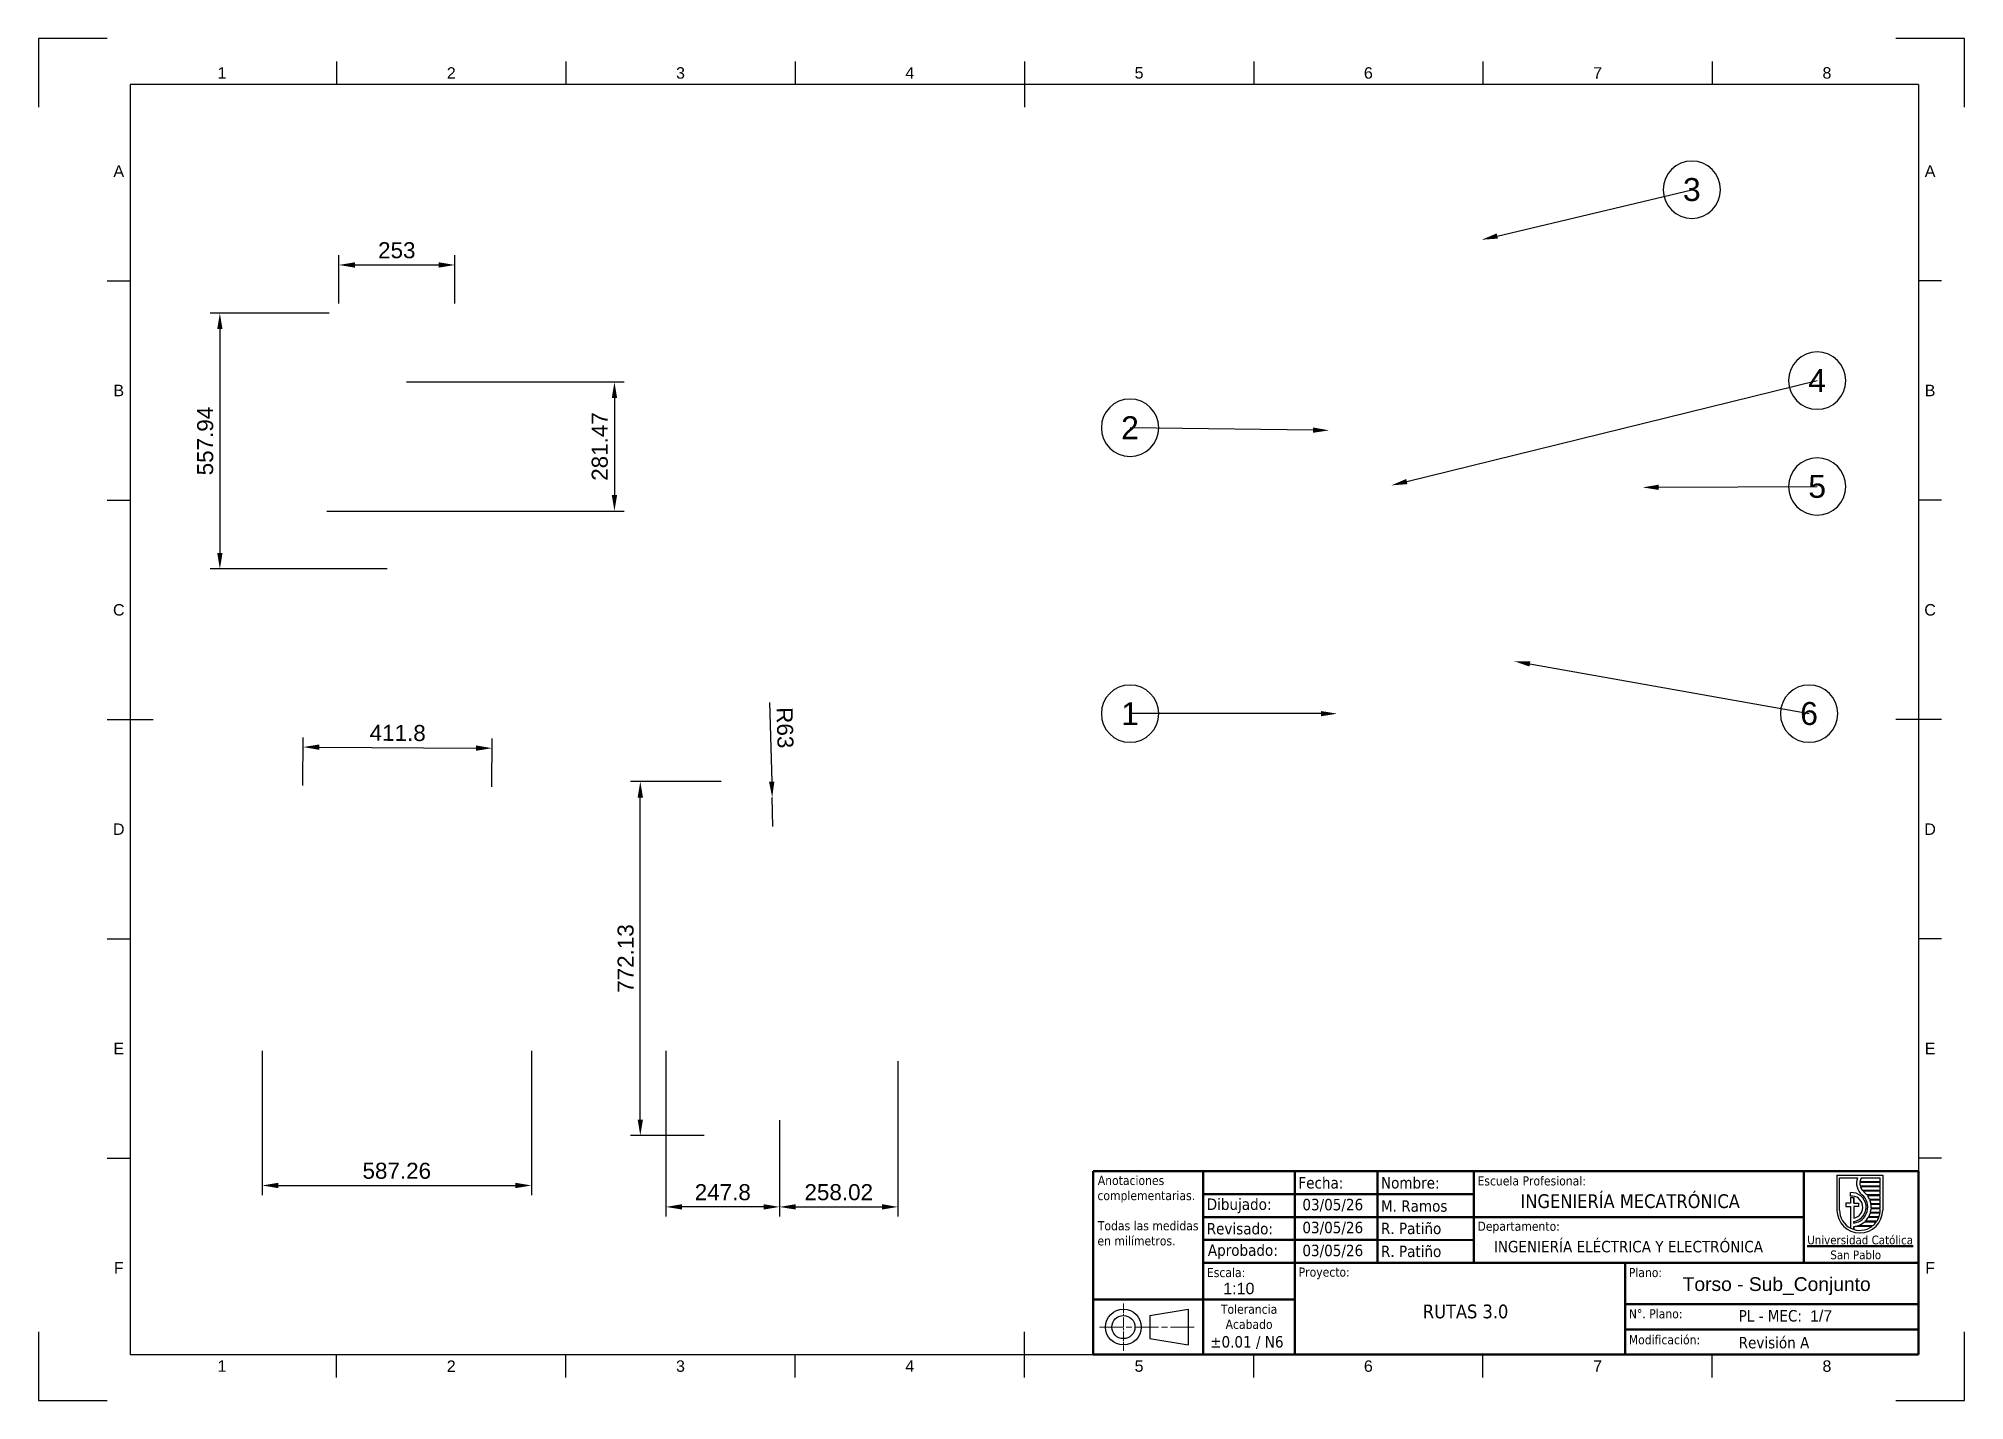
# Paper-space layout 'Torso' of a CAD drawing. Header units: millimetres. Extents: x 0 to 420, y 0 to 297.
import ezdxf
from ezdxf import colors
from ezdxf.entities.mleader import LeaderData, LeaderLine
from ezdxf.enums import TextEntityAlignment as Align
from ezdxf.math import Vec2, Vec3

# ---------------------------------------------------------------- set-up
doc = ezdxf.new("R2010")
doc.units = ezdxf.units.MM
doc.header["$LTSCALE"] = 0.75
doc.linetypes.add('CHAIN', pattern=[0.3543, 0.2362, -0.0295, 0.0591, -0.0295])
for name, color, linetype, lineweight in [('Balloons', 7, 'Continuous', 25), ('BORDER', 7, 'Continuous', 25), ('FD_Dimensions', 7, 'Continuous', 25), ('Notes', 7, 'Continuous', 25), ('Title (ISO)', 7, 'Continuous', 50), ('TITLEBLOCK', 7, 'Continuous', 35)]:
    doc.layers.add(name, color=color, linetype=linetype, lineweight=lineweight)
doc.styles.add('FusionTitle', font='arial.ttf')
doc.styles.add('MtXpl_Tahoma', font='tahoma.ttf')
doc.styles.add('MtXpl_Tahoma_1', font='tahomabd.ttf')
doc.styles.get("Standard").update_dxf_attribs({"font": 'arial.ttf'})
doc.dimstyles.new('Dim-ISO-25', dxfattribs={"dimtxt": 3.5, "dimasz": 3.5, "dimexe": 2.1, "dimexo": 2.1, "dimgap": 1.4, "dimtad": 1, "dimzin": 12, "dimdsep": 46, "dimtxsty": 'Standard', "dimcen": 0, "dimazin": 3, "dimtp": 0.1, "dimtm": 0.1, "dimtfac": 0.714286, "dimtmove": 0, "dimatfit": 3, "dimfxl": 1, "dimtzin": 12, "dimarcsym": 0})

# ---------------------------------------------------------------- blocks, each defined once
blk = doc.blocks.new('ISO_A3_SHEET')
at = {"layer": 'BORDER'}
for p, q in [((65, 292), (65, 287)), ((115, 292), (115, 287)), ((165, 292), (165, 287)), ((215, 292), (215, 282)), ((265, 292), (265, 287)), ((315, 292), (315, 287)), ((365, 292), (365, 287)), ((410, 287), (20, 287)), ((20, 287), (20, 10)), ((410, 287), (410, 10)), ((15, 244.16666), (20, 244.16666)), ((415, 244.16666), (410, 244.16666)), ((15, 196.33333), (20, 196.33333)), ((415, 196.33333), (410, 196.33333)), ((15, 148.5), (25, 148.5)), ((415, 148.5), (405, 148.5)), ((15, 100.66667), (20, 100.66667)), ((415, 100.66667), (410, 100.66667)), ((15, 52.83334), (20, 52.83334)), ((415, 52.83334), (410, 52.83334)), ((215, 5), (215, 15)), ((20, 10), (410, 10)), ((65, 5), (65, 10)), ((115, 5), (115, 10)), ((165, 5), (165, 10)), ((265, 5), (265, 10)), ((315, 5), (315, 10)), ((365, 5), (365, 10))]:
    blk.add_line(p, q, dxfattribs=at)
at = {"layer": 'Defpoints'}
for p, q in [((15, 297), (0, 297)), ((0, 297), (0, 282)), ((420, 297), (405, 297)), ((420, 282), (420, 297)), ((0, 15), (0, 0)), ((420, 0), (420, 15)), ((0, 0), (15, 0)), ((405, 0), (420, 0))]:
    blk.add_line(p, q, dxfattribs=at)
at = {"layer": 'BORDER', "style": 'FusionTitle'}
for s, p in [('1', (40, 289.5)), ('2', (90, 289.5)), ('3', (140, 289.5)), ('4', (190, 289.5)), ('5', (240, 289.5)), ('6', (290, 289.5)), ('7', (340, 289.5)), ('8', (390, 289.5)), ('A', (17.5, 268.08333)), ('A', (412.5, 268.08333)), ('B', (17.5, 220.25)), ('B', (412.5, 220.25)), ('C', (17.5, 172.41667)), ('C', (412.5, 172.41667)), ('D', (17.5, 124.58334)), ('D', (412.5, 124.58334)), ('E', (17.5, 76.75001)), ('E', (412.5, 76.75001)), ('F', (17.5, 28.91668)), ('F', (412.5, 28.91668)), ('1', (40, 7.5)), ('2', (90, 7.5)), ('3', (140, 7.5)), ('4', (190, 7.5)), ('5', (240, 7.5)), ('6', (290, 7.5)), ('7', (340, 7.5)), ('8', (390, 7.5))]:
    blk.add_text(s, height=2.5, dxfattribs=at).set_placement(p, align=Align.MIDDLE)
blk = doc.blocks.new('MEC_UCSP_2026_ROTULO')
at = {"color": 7, "lineweight": 25}
blk.add_line((-17.82, 39.13), (-7.82, 39.13), dxfattribs=at)
at = {"lineweight": 25}
for p, q in [((-17.82, 39.13), (-17.82, 31.53)), ((-17.26, 31.53), (-17.26, 38.57)), ((-17.26, 38.57), (-13.32, 38.57)), ((-12.52, 38.57), (-8.38, 38.57)), ((-8.38, 37.69), (-8.38, 38.57)), ((-7.82, 39.13), (-7.82, 31.53)), ((-14.86, 34.59), (-14.86, 35.33)), ((-14.86, 34.23), (-14.86, 33.01)), ((-14.86, 34.23), (-14.12, 34.23)), ((-14.12, 34.23), (-14.12, 33.01)), ((-8.38, 37.53), (-12.79, 37.53)), ((-8.38, 37.69), (-12.78, 37.69)), ((-8.38, 36.73), (-12.71, 36.73)), ((-8.38, 36.58), (-12.66, 36.58)), ((-8.38, 35.77), (-12.21, 35.77)), ((-8.38, 35.62), (-12.08, 35.62)), ((-8.38, 34.82), (-11.28, 34.82)), ((-8.38, 34.66), (-11.16, 34.66)), ((-8.38, 33.86), (-10.71, 33.86)), ((-8.38, 33.71), (-10.64, 33.71)), ((-8.38, 36.73), (-8.38, 37.53)), ((-8.38, 35.77), (-8.38, 36.58)), ((-8.38, 34.82), (-8.38, 35.62)), ((-8.38, 33.86), (-8.38, 34.66)), ((-8.38, 32.9), (-8.38, 33.71)), ((-14.86, 33.01), (-15.86, 33.01)), ((-15.86, 33.01), (-15.86, 32.27)), ((-15.86, 32.27), (-14.86, 32.27)), ((-14.86, 32.27), (-14.86, 27.58)), ((-14.12, 33.01), (-13.13, 33.01)), ((-14.12, 32.27), (-14.12, 29.78)), ((-13.13, 32.27), (-14.12, 32.27)), ((-13.13, 33.01), (-13.13, 32.27)), ((-8.7, 29.88), (-11.02, 29.88)), ((-8.64, 30.03), (-10.92, 30.03)), ((-8.44, 30.84), (-10.57, 30.84)), ((-8.41, 30.99), (-10.52, 30.99)), ((-8.38, 32.9), (-10.42, 32.9)), ((-8.38, 32.75), (-10.39, 32.75)), ((-8.38, 31.79), (-10.37, 31.79)), ((-8.38, 31.95), (-10.36, 31.95)), ((-8.38, 31.95), (-8.38, 32.75)), ((-8.38, 31.53), (-8.38, 31.79)), ((-14.12, 29.03), (-14.12, 28.67)), ((-14.12, 27.93), (-14.12, 27.28)), ((-10.17, 27.97), (-13.85, 27.97)), ((-9.97, 28.12), (-13.26, 28.12)), ((-9.22, 28.92), (-11.84, 28.92)), ((-9.12, 29.08), (-11.67, 29.08))]:
    blk.add_line(p, q, dxfattribs=at)
for p, q in [((-14.12, 34.23), (-14.12, 33.01)), ((-14.12, 29.03), (-14.12, 28.67)), ((-14.12, 27.93), (-14.12, 27.28))]:
    blk.add_line(p, q)
for centre, radius, start, end in [((-10.22, 37.4), 3.32, 159.4919, 229.9701), ((-10.22, 37.4), 2.58, 153.2124, 173.7257), ((-14.62, 32.16), 3.17, 279.0593, 94.3439), ((-14.62, 32.16), 2.44, 281.8358, 95.6623), ((-14.62, 32.16), 3.53, 278.1382, 49.9701), ((-10.22, 37.4), 2.58, 177.1373, 195.1765), ((-10.22, 37.4), 2.58, 198.7319, 219.2627), ((-14.62, 32.16), 4.27, 38.4452, 49.9701), ((-14.62, 32.16), 4.27, 23.4265, 35.8674), ((-14.62, 32.16), 4.27, 9.9842, 21.2057), ((-12.82, 31.53), 5, 180, 0), ((-12.82, 31.53), 4.44, 180, 306.7065), ((-14.62, 32.16), 4.27, 313.664, 327.6519), ((-14.62, 32.16), 4.27, 330.0525, 341.8885), ((-14.62, 32.16), 4.27, 344.0373, 355.0278), ((-14.62, 32.16), 4.27, 357.0871, 7.9045), ((-12.82, 31.53), 4.44, 326.5146, 338.2428), ((-12.82, 31.53), 4.44, 340.3541, 351.0741), ((-12.82, 31.53), 4.44, 353.0681, 0), ((-14.62, 32.16), 4.27, 276.7227, 280.4384), ((-14.62, 32.16), 4.27, 288.631, 310.6014), ((-12.82, 31.53), 4.44, 309.8932, 324.1128)]:
    blk.add_arc(centre, radius, start, end, dxfattribs=at)
at = {"lineweight": 35}
blk.add_arc((-10.22, 37.4), 2.58, 223.8063, 229.9701, dxfattribs=at)
at = {"layer": 'Title (ISO)'}
for p, q in [((0, 40), (-180, 40)), ((-180, 40), (-180, 12)), ((-156, 35), (-156, 40)), ((-136, 35), (-136, 40)), ((-118, 35), (-118, 40)), ((-97, 35), (-97, 40)), ((-25, 20), (-25, 40)), ((0, 11), (0, 40)), ((-156, 29.95), (-156, 35)), ((-156, 35), (-136, 35)), ((-136, 35), (-118, 35)), ((-136, 30), (-136, 35)), ((-118, 30), (-118, 35.01)), ((-118, 35), (-97, 35)), ((-97, 30), (-97, 35)), ((-156, 30), (-136, 30)), ((-156, 24.96), (-156, 29.95)), ((-136, 20), (-136, 30)), ((-136, 30), (-136, 30)), ((-118, 30), (-136, 30)), ((-118, 25.06), (-118, 30)), ((-97, 30), (-118, 30)), ((-97, 30), (-25, 30)), ((-97, 25), (-97, 30)), ((-156, 25), (-136, 25)), ((-156, 20), (-156, 24.96)), ((-136, 25), (-118, 25)), ((-118, 20), (-118, 25.06)), ((-97, 24.94), (-118, 25)), ((-97, 20), (-97, 25)), ((-136, 20), (-156, 20)), ((-156, 12), (-156, 20)), ((-136, 12), (-136, 20)), ((-136, 20), (-118, 20)), ((-97, 20), (-118, 20)), ((-97, 20), (-64, 20)), ((-64, 11), (-64, 20)), ((-64, 20), (0, 20)), ((-180, 12), (-156, 12)), ((-180, 0), (-180, 12)), ((-136, 12), (-156, 12)), ((-156, 12), (-156, 0)), ((-136, 12), (-136, 0)), ((-64, 11), (0, 11)), ((-64, 5.5), (-64, 11)), ((0, 0), (0, 11)), ((-64, 0), (-64, 5.5)), ((-64, 5.5), (-0.09, 5.5)), ((-180, 0), (0, 0))]:
    blk.add_line(p, q, dxfattribs=at)
at = {"layer": 'Title (ISO)', "linetype": 'CHAIN', "lineweight": 18, "ltscale": 11.506328}
blk.add_line((-173.41, 11.18), (-173.41, 0.82), dxfattribs=at)
at = {"layer": 'Title (ISO)', "lineweight": 25}
for p, q in [((-167.64, 8.52), (-159.31, 9.9)), ((-167.64, 8.52), (-167.64, 3.48)), ((-159.31, 9.9), (-159.31, 2.1)), ((-167.64, 3.48), (-159.31, 2.1))]:
    blk.add_line(p, q, dxfattribs=at)
at = {"layer": 'Title (ISO)', "linetype": 'CHAIN', "lineweight": 18, "ltscale": 29.126099}
blk.add_line((-178.64, 6), (-158, 6), dxfattribs=at)
at = {"layer": 'Title (ISO)', "lineweight": 25}
for radius in [3.9, 2.52]:
    blk.add_circle((-173.41, 6), radius, dxfattribs=at)
at = {"layer": 'Title (ISO)'}
for s, height, style, p in [('Anotaciones', 2, 'MtXpl_Tahoma', (-179, 36.99)), ('Fecha:', 2.5, 'MtXpl_Tahoma', (-135.25, 36.22)), ('Nombre:', 2.5, 'MtXpl_Tahoma', (-117.25, 36.22)), ('Escuela Profesional:', 2, 'MtXpl_Tahoma', (-96.2, 36.9)), ('complementarias.', 2, 'MtXpl_Tahoma', (-179.08, 33.69)), ('Dibujado:', 2.5, 'MtXpl_Tahoma', (-155.25, 31.55)), ('03/05/26', 2.5, 'MtXpl_Tahoma', (-134.38, 31.47)), ('M. Ramos', 2.5, 'MtXpl_Tahoma', (-117.25, 31.16)), ('INGENIERÍA MECATRÓNICA', 3, 'MtXpl_Tahoma', (-86.81, 31.97)), ('Todas las medidas', 2, 'MtXpl_Tahoma', (-179, 27.11)), ('en milímetros.', 2, 'MtXpl_Tahoma', (-179.08, 23.82)), ('Revisado:', 2.5, 'MtXpl_Tahoma', (-155.25, 26.22)), ('03/05/26', 2.5, 'MtXpl_Tahoma', (-134.38, 26.47)), ('R. Patiño', 2.5, 'MtXpl_Tahoma', (-117.25, 26.27)), ('Departamento:', 2, 'MtXpl_Tahoma', (-96.2, 27)), ('INGENIERÍA ELÉCTRICA Y ELECTRÓNICA', 2.5, 'MtXpl_Tahoma', (-92.63, 22.31)), ('%%UUniversidad Católica', 1.9, 'MtXpl_Tahoma', (-24.29, 24.05)), ('Aprobado:', 2.5, 'MtXpl_Tahoma', (-155, 21.54)), ('03/05/26', 2.5, 'MtXpl_Tahoma', (-134.38, 21.47)), ('R. Patiño', 2.5, 'MtXpl_Tahoma', (-117.25, 21.27)), ('San Pablo', 1.9, 'MtXpl_Tahoma_1', (-19.25, 20.8)), ('Escala:', 2, 'MtXpl_Tahoma', (-155.2, 16.91)), ('Proyecto:', 2, 'MtXpl_Tahoma', (-135.2, 17)), ('Plano:', 2, 'MtXpl_Tahoma', (-63.2, 16.91)), ('Tolerancia', 2, 'MtXpl_Tahoma', (-152.16, 8.91)), ('RUTAS 3.0', 3, 'MtXpl_Tahoma', (-108.11, 7.92)), ('N°. Plano:', 2, 'MtXpl_Tahoma', (-63.2, 7.91)), ('PL - MEC:', 2.5, 'MtXpl_Tahoma', (-39.25, 7.22)), ('Acabado', 2, 'MtXpl_Tahoma', (-151.13, 5.62)), ('Modificación:', 2, 'MtXpl_Tahoma', (-63.2, 2.25)), ('±0.01 / N6', 2.5, 'MtXpl_Tahoma', (-154.49, 1.54)), ('Revisión A', 2.5, 'MtXpl_Tahoma', (-39.25, 1.37))]:
    blk.add_text(s, height=height, dxfattribs=dict(at, style=style)).set_placement(p)
at = {"layer": 'TITLEBLOCK', "lineweight": 13}
for tag, p in [('SCALE', (-151.64, 13.18)), ('SHEET', (-23.69, 7.19))]:
    blk.add_attdef(tag, p, '', height=2.5, dxfattribs=at)
blk = doc.blocks.new('*B573')
at = {"transparency": 16777216}
for start, end in [(90, 270), (270, 90)]:
    blk.add_arc((0, 0), 6.25, start, end, dxfattribs=at)
at = {"transparency": 16777216, "insert": (0, 0), "char_height": 5, "attachment_point": 5}
blk.add_mtext('3', dxfattribs=at)
blk = doc.blocks.new('*B574')
at = {"transparency": 16777216}
for start, end in [(90, 270), (270, 90)]:
    blk.add_arc((0, 0), 6.25, start, end, dxfattribs=at)
at = {"transparency": 16777216, "insert": (0, 0), "char_height": 5, "attachment_point": 5}
blk.add_mtext('5', dxfattribs=at)
blk = doc.blocks.new('*B575')
at = {"transparency": 16777216}
for start, end in [(90, 270), (270, 90)]:
    blk.add_arc((0, 0), 6.25, start, end, dxfattribs=at)
at = {"transparency": 16777216, "insert": (0, 0), "char_height": 5, "attachment_point": 5}
blk.add_mtext('4', dxfattribs=at)
blk = doc.blocks.new('*B576')
at = {"transparency": 16777216}
for start, end in [(90, 270), (270, 90)]:
    blk.add_arc((0, 0), 6.25, start, end, dxfattribs=at)
at = {"transparency": 16777216, "insert": (0, 0), "char_height": 5, "attachment_point": 5}
blk.add_mtext('2', dxfattribs=at)
blk = doc.blocks.new('*B577')
at = {"transparency": 16777216}
for start, end in [(90, 270), (270, 90)]:
    blk.add_arc((0, 0), 6.25, start, end, dxfattribs=at)
at = {"transparency": 16777216, "insert": (0, 0), "char_height": 5, "attachment_point": 5}
blk.add_mtext('1', dxfattribs=at)
blk = doc.blocks.new('*B578')
at = {"transparency": 16777216}
for start, end in [(90, 270), (270, 90)]:
    blk.add_arc((0, 0), 6.25, start, end, dxfattribs=at)
at = {"transparency": 16777216, "insert": (0, 0), "char_height": 5, "attachment_point": 5}
blk.add_mtext('6', dxfattribs=at)
blk = doc.blocks.new('*D180')
at = {"layer": 'Defpoints', "color": 0, "transparency": 16777216}
for p in [(131.23, 134.98), (151, 134.98), (147.27, 57.77)]:
    blk.add_point(p, dxfattribs=at)
at = {"layer": 'FD_Dimensions', "color": 0, "lineweight": -2, "transparency": 16777216}
for p, q in [((148.9, 134.98), (129.13, 134.98)), ((131.23, 61.27), (131.23, 131.48)), ((145.17, 57.77), (129.13, 57.77))]:
    blk.add_line(p, q, dxfattribs=at)
at = {"layer": 'FD_Dimensions', "color": 0, "transparency": 16777216}
for points in [[(130.65, 131.48), (131.82, 131.48), (131.23, 134.98)], [(130.65, 61.27), (131.82, 61.27), (131.23, 57.77)]]:
    blk.add_solid(points, dxfattribs=at)
at = {"layer": 'FD_Dimensions', "color": 0, "transparency": 16777216, "insert": (128.05, 96.38), "char_height": 3.5, "attachment_point": 5, "rotation": 90}
blk.add_mtext('772.13', dxfattribs=at)
blk = doc.blocks.new('*D181')
at = {"layer": 'Defpoints', "color": 0, "transparency": 16777216}
for p in [(159.99, 131.47), (160.15, 125.17)]:
    blk.add_point(p, dxfattribs=at)
at = {"layer": 'FD_Dimensions', "color": 0, "lineweight": -2, "transparency": 16777216}
for p, q in [((159.43, 152.19), (159.89, 134.96)), ((160.15, 125.17), (159.99, 131.47))]:
    blk.add_line(p, q, dxfattribs=at)
at = {"layer": 'FD_Dimensions', "color": 0, "transparency": 16777216}
blk.add_solid([(160.48, 134.98), (159.31, 134.95), (159.99, 131.47)], dxfattribs=at)
at = {"layer": 'FD_Dimensions', "color": 0, "transparency": 16777216, "insert": (162.77, 146.7), "char_height": 3.5, "attachment_point": 5, "rotation": 271.5262}
blk.add_mtext('R63', dxfattribs=at)
blk = doc.blocks.new('*D182')
at = {"layer": 'Defpoints', "color": 0, "transparency": 16777216}
for p in [(136.83, 78.38), (161.61, 63.21), (136.83, 42.21)]:
    blk.add_point(p, dxfattribs=at)
at = {"layer": 'FD_Dimensions', "color": 0, "lineweight": -2, "transparency": 16777216}
for p, q in [((136.83, 76.28), (136.83, 40.11)), ((161.61, 61.11), (161.61, 40.11)), ((158.11, 42.21), (140.33, 42.21))]:
    blk.add_line(p, q, dxfattribs=at)
at = {"layer": 'FD_Dimensions', "color": 0, "transparency": 16777216}
for points in [[(140.33, 42.8), (140.33, 41.63), (136.83, 42.21)], [(158.11, 42.8), (158.11, 41.63), (161.61, 42.21)]]:
    blk.add_solid(points, dxfattribs=at)
at = {"layer": 'FD_Dimensions', "color": 0, "transparency": 16777216, "insert": (149.22, 45.4), "char_height": 3.5, "attachment_point": 5}
blk.add_mtext('247.8', dxfattribs=at)
blk = doc.blocks.new('*D183')
at = {"layer": 'Defpoints', "color": 0, "transparency": 16777216}
for p in [(187.41, 76.12), (161.61, 63.21), (187.41, 42.21)]:
    blk.add_point(p, dxfattribs=at)
at = {"layer": 'FD_Dimensions', "color": 0, "lineweight": -2, "transparency": 16777216}
for p, q in [((187.41, 74.02), (187.41, 40.11)), ((161.61, 61.11), (161.61, 40.11)), ((165.11, 42.21), (183.91, 42.21))]:
    blk.add_line(p, q, dxfattribs=at)
at = {"layer": 'FD_Dimensions', "color": 0, "transparency": 16777216}
for points in [[(165.11, 42.8), (165.11, 41.63), (161.61, 42.21)], [(183.91, 42.8), (183.91, 41.63), (187.41, 42.21)]]:
    blk.add_solid(points, dxfattribs=at)
at = {"layer": 'FD_Dimensions', "color": 0, "transparency": 16777216, "insert": (174.51, 45.4), "char_height": 3.5, "attachment_point": 5}
blk.add_mtext('258.02', dxfattribs=at)
blk = doc.blocks.new('*D184')
at = {"layer": 'Defpoints', "color": 0, "transparency": 16777216}
for p in [(98.9, 142.24), (57.65, 131.99), (98.83, 131.74)]:
    blk.add_point(p, dxfattribs=at)
at = {"layer": 'FD_Dimensions', "color": 0, "lineweight": -2, "transparency": 16777216}
for p, q in [((57.67, 134.09), (57.73, 144.59)), ((98.84, 133.84), (98.91, 144.34)), ((61.22, 142.47), (95.4, 142.27))]:
    blk.add_line(p, q, dxfattribs=at)
at = {"layer": 'FD_Dimensions', "color": 0, "transparency": 16777216}
for points in [[(61.22, 143.05), (61.21, 141.89), (57.72, 142.49)], [(95.4, 142.85), (95.39, 141.68), (98.9, 142.24)]]:
    blk.add_solid(points, dxfattribs=at)
at = {"layer": 'FD_Dimensions', "color": 0, "transparency": 16777216, "insert": (78.33, 145.56), "char_height": 3.5, "attachment_point": 5, "rotation": 359.6542}
blk.add_mtext('411.8', dxfattribs=at)
blk = doc.blocks.new('*D185')
at = {"layer": 'Defpoints', "color": 0, "transparency": 16777216}
for p in [(48.77, 78.38), (107.5, 78.38), (107.5, 46.88)]:
    blk.add_point(p, dxfattribs=at)
at = {"layer": 'FD_Dimensions', "color": 0, "lineweight": -2, "transparency": 16777216}
for p, q in [((48.77, 76.28), (48.77, 44.78)), ((107.5, 76.28), (107.5, 44.78)), ((52.27, 46.88), (104, 46.88))]:
    blk.add_line(p, q, dxfattribs=at)
at = {"layer": 'FD_Dimensions', "color": 0, "transparency": 16777216}
for points in [[(52.27, 47.47), (52.27, 46.3), (48.77, 46.88)], [(104, 47.47), (104, 46.3), (107.5, 46.88)]]:
    blk.add_solid(points, dxfattribs=at)
at = {"layer": 'FD_Dimensions', "color": 0, "transparency": 16777216, "insert": (78.13, 50.07), "char_height": 3.5, "attachment_point": 5}
blk.add_mtext('587.26', dxfattribs=at)
blk = doc.blocks.new('*D198')
at = {"layer": 'Defpoints', "color": 0, "transparency": 16777216}
for p in [(90.78, 247.62), (65.48, 237.12), (90.78, 237.12)]:
    blk.add_point(p, dxfattribs=at)
at = {"layer": 'FD_Dimensions', "color": 0, "lineweight": -2, "transparency": 16777216}
for p, q in [((65.48, 239.22), (65.48, 249.72)), ((90.78, 239.22), (90.78, 249.72)), ((68.98, 247.62), (87.28, 247.62))]:
    blk.add_line(p, q, dxfattribs=at)
at = {"layer": 'FD_Dimensions', "color": 0, "transparency": 16777216}
for points in [[(68.98, 248.2), (68.98, 247.04), (65.48, 247.62)], [(87.28, 248.2), (87.28, 247.04), (90.78, 247.62)]]:
    blk.add_solid(points, dxfattribs=at)
at = {"layer": 'FD_Dimensions', "color": 0, "transparency": 16777216, "insert": (78.13, 250.81), "char_height": 3.5, "attachment_point": 5}
blk.add_mtext('253', dxfattribs=at)
blk = doc.blocks.new('*D199')
at = {"layer": 'Defpoints', "color": 0, "transparency": 16777216}
for p in [(65.48, 237.12), (39.55, 181.33), (78.13, 181.33)]:
    blk.add_point(p, dxfattribs=at)
at = {"layer": 'FD_Dimensions', "color": 0, "lineweight": -2, "transparency": 16777216}
for p, q in [((63.38, 237.12), (37.45, 237.12)), ((39.55, 233.62), (39.55, 184.83)), ((76.03, 181.33), (37.45, 181.33))]:
    blk.add_line(p, q, dxfattribs=at)
at = {"layer": 'FD_Dimensions', "color": 0, "transparency": 16777216}
for points in [[(38.96, 233.62), (40.13, 233.62), (39.55, 237.12)], [(38.96, 184.83), (40.13, 184.83), (39.55, 181.33)]]:
    blk.add_solid(points, dxfattribs=at)
at = {"layer": 'FD_Dimensions', "color": 0, "transparency": 16777216, "insert": (36.36, 209.22), "char_height": 3.5, "attachment_point": 5, "rotation": 90}
blk.add_mtext('557.94', dxfattribs=at)
blk = doc.blocks.new('*D200')
at = {"layer": 'Defpoints', "color": 0, "transparency": 16777216}
for p in [(78.14, 222.11), (60.76, 193.96), (125.59, 193.96)]:
    blk.add_point(p, dxfattribs=at)
at = {"layer": 'FD_Dimensions', "color": 0, "lineweight": -2, "transparency": 16777216}
for p, q in [((80.24, 222.11), (127.69, 222.11)), ((125.59, 218.61), (125.59, 197.46)), ((62.86, 193.96), (127.69, 193.96))]:
    blk.add_line(p, q, dxfattribs=at)
at = {"layer": 'FD_Dimensions', "color": 0, "transparency": 16777216}
for points in [[(125.01, 218.61), (126.17, 218.61), (125.59, 222.11)], [(125.01, 197.46), (126.17, 197.46), (125.59, 193.96)]]:
    blk.add_solid(points, dxfattribs=at)
at = {"layer": 'FD_Dimensions', "color": 0, "transparency": 16777216, "insert": (122.4, 208.03), "char_height": 3.5, "attachment_point": 5, "rotation": 90}
blk.add_mtext('281.47', dxfattribs=at)

psp = doc.layouts.new('Torso')

# ---------------------------------------------------------------- block references
at = {"layer": 'BORDER'}
psp.add_blockref('ISO_A3_SHEET', (0, 0), dxfattribs=at)
at = {"layer": 'TITLEBLOCK'}
psp.add_blockref('MEC_UCSP_2026_ROTULO', (410, 10), dxfattribs=at).add_auto_attribs({'SCALE': '1:10', 'SHEET': '1/7'})

# ---------------------------------------------------------------- texts
at = {"layer": 'Notes', "insert": (346.9196, 26.8753), "char_height": 3, "attachment_point": 1}
psp.add_mtext_dynamic_manual_height_columns('\\pi11.62619;Torso - Sub_Conjunto', width=64, gutter_width=17.5, heights=[0], dxfattribs=at)

# ---------------------------------------------------------------- dimensions: what is measured, and where the dimension line sits
at = {"layer": 'FD_Dimensions'}
for p1, p2, distance, picture, middle in [((65.4821, 237.1207), (90.7821, 237.1207), 10.5, '*D198', (78.1321, 250.8089)), ((57.6533, 131.9928), (98.8321, 131.7442), 10.5, '*D184', (78.3253, 145.5553)), ((48.769, 78.3839), (107.4951, 78.3839), -31.5, '*D185', (78.1321, 50.0709))]:
    dim = psp.add_aligned_dim(p1=p1, p2=p2, distance=distance, dimstyle='Dim-ISO-25', override={"dimlfac": -10, "dimclrd": 0, "dimclre": 0}, dxfattribs=at)
    dim.commit()
    dim.dimension.update_dxf_attribs({"geometry": picture, "text_midpoint": middle})
for base, p1, p2, angle, picture, middle in [((39.548, 181.3267), (65.4821, 237.1207), (78.1321, 181.3267), 90, '*D199', (36.361, 209.2237)), ((131.2336, 134.9825), (147.2729, 57.7694), (151.0036, 134.9825), 270, '*D180', (128.0454, 96.376))]:
    dim = psp.add_linear_dim(base=base, p1=p1, p2=p2, angle=angle, dimstyle='Dim-ISO-25', override={"dimlfac": -10, "dimclrd": 0, "dimclre": 0}, dxfattribs=at)
    dim.commit()
    dim.dimension.update_dxf_attribs({"geometry": picture, "text_midpoint": middle})
dim = psp.add_linear_dim(base=(125.5914, 193.9607), p1=(78.1391, 222.1073), p2=(60.7578, 193.9607), angle=90, dimstyle='Dim-ISO-25', override={"dimlfac": -10}, dxfattribs=at)
dim.commit()
dim.dimension.update_dxf_attribs({"geometry": '*D200', "text_midpoint": (125.5914, 208.034), "dimtype": 160})
dim = psp.add_radius_dim(center=(160.1542, 125.1681), mpoint=(159.9864, 131.4659), dimstyle='Dim-ISO-25', override={"dimlfac": -10, "dimse1": 1, "dimclrd": 0, "dimclre": 0}, dxfattribs=at)
dim.commit()
dim.dimension.update_dxf_attribs({"geometry": '*D181', "text_midpoint": (159.5828, 146.6152), "dimtype": 164})
for base, p1, p2, picture, middle in [((136.8286, 42.2147), (161.6082, 63.2147), (136.8286, 78.3839), '*D182', (149.2184, 45.4017)), ((187.410687, 42.214662), (161.608188, 63.214662), (187.410687, 76.121627), '*D183', (174.509437, 45.401667))]:
    dim = psp.add_linear_dim(base=base, p1=p1, p2=p2, dimstyle='Dim-ISO-25', override={"dimlfac": -10, "dimclrd": 0, "dimclre": 0}, dxfattribs=at)
    dim.commit()
    dim.dimension.update_dxf_attribs({"geometry": picture, "text_midpoint": middle})

# ---------------------------------------------------------------- leaders
at = {"layer": 'Balloons'}
ml = psp.add_multileader_block('Standard', dxfattribs=at)
ml.set_content('*B573', color=256)
ml.set_leader_properties()
ml.build(insert=Vec2(0, 0))
ml.multileader.update_dxf_attribs({"has_dogleg": 0, "arrow_head_size": 3.5, "block_connection_type": 1})
ctx = ml.context
ctx.base_point, ctx.char_height, ctx.arrow_head_size = Vec3(360.5444, 264.0356), 3.5, 3.5
ctx.attachment_type = 1
notes = []
notes.append((ctx, [(0, (1, 1, 0), (352.5444, 264.0356), (1, 0), 8, [(0, [(314.7131, 253.1223)], 0, [])])]))
ctx.block.insert = Vec3(360.5444, 264.0356)
ml = psp.add_multileader_block('Standard', dxfattribs=at)
ml.set_content('*B575', color=256)
ml.set_leader_properties()
ml.build(insert=Vec2(0, 0))
ml.multileader.update_dxf_attribs({"has_dogleg": 0, "arrow_head_size": 3.5, "block_connection_type": 1})
ctx = ml.context
ctx.base_point, ctx.char_height, ctx.arrow_head_size, ctx.plane_origin = Vec3(387.878, 222.3984), 3.5, 3.5, Vec3(294.9949, 199.5526)
ctx.attachment_type = 1
notes.append((ctx, [(0, (1, 1, 0), (379.878, 222.3984), (1, 0), 8, [(0, [(294.9949, 199.5526)], 0, [])])]))
ctx.block.insert = Vec3(387.878, 222.3984)
ml = psp.add_multileader_block('Standard', dxfattribs=at)
ml.set_content('*B576', color=256)
ml.set_leader_properties()
ml.build(insert=Vec2(0, 0))
ml.multileader.update_dxf_attribs({"has_dogleg": 0, "arrow_head_size": 3.5, "block_connection_type": 1})
ctx = ml.context
ctx.base_point, ctx.char_height, ctx.arrow_head_size, ctx.plane_origin = Vec3(238.0248, 212.1233), 3.5, 3.5, Vec3(281.456, 211.5542)
ctx.attachment_type = 1
notes.append((ctx, [(0, (1, 1, 0), (246.0248, 212.1233), (-1, 0), 8, [(0, [(281.456, 211.5542)], 0, [])])]))
ctx.block.insert = Vec3(238.0248, 212.1233)
ml = psp.add_multileader_block('Standard', dxfattribs=at)
ml.set_content('*B574', color=256)
ml.set_leader_properties()
ml.build(insert=Vec2(0, 0))
ml.multileader.update_dxf_attribs({"has_dogleg": 0, "arrow_head_size": 3.5, "block_connection_type": 1})
ctx = ml.context
ctx.base_point, ctx.char_height, ctx.arrow_head_size, ctx.plane_origin = Vec3(387.878, 199.2992), 3.5, 3.5, Vec3(349.8313, 199.1157)
ctx.attachment_type = 1
notes.append((ctx, [(0, (1, 1, 0), (379.878, 199.2992), (1, 0), 8, [(0, [(349.8313, 199.1157)], 0, [])])]))
ctx.block.insert = Vec3(387.878, 199.2992)
ml = psp.add_multileader_block('Standard', dxfattribs=at)
ml.set_content('*B578', color=256)
ml.set_leader_properties()
ml.build(insert=Vec2(0, 0))
ml.multileader.update_dxf_attribs({"has_dogleg": 0, "arrow_head_size": 3.5, "block_connection_type": 1})
ctx = ml.context
ctx.base_point, ctx.char_height, ctx.arrow_head_size, ctx.plane_origin = Vec3(386.1103, 149.7724), 3.5, 3.5, Vec3(321.7746, 161.2241)
ctx.attachment_type = 1
notes.append((ctx, [(0, (1, 1, 0), (378.1103, 149.7724), (1, 0), 8, [(0, [(321.7746, 161.2241)], 0, [])])]))
ctx.block.insert = Vec3(386.1103, 149.7724)
ml = psp.add_multileader_block('Standard', dxfattribs=at)
ml.set_content('*B577', color=256)
ml.set_leader_properties()
ml.build(insert=Vec2(0, 0))
ml.multileader.update_dxf_attribs({"has_dogleg": 0, "arrow_head_size": 3.5, "block_connection_type": 1})
ctx = ml.context
ctx.base_point, ctx.char_height, ctx.arrow_head_size, ctx.plane_origin = Vec3(238.0248, 149.7724), 3.5, 3.5, Vec3(283.1604, 149.7724)
ctx.attachment_type = 1
notes.append((ctx, [(0, (1, 1, 0), (246.0248, 149.7724), (-1, 0), 8, [(0, [(283.1604, 149.7724)], 0, [])])]))
ctx.block.insert = Vec3(238.0248, 149.7724)
for ctx, leaders in notes:
    for number, flags, end, landing, length, lines in leaders:
        leader = LeaderData()
        leader.index, (leader.has_last_leader_line, leader.has_dogleg_vector, leader.attachment_direction) = number, flags
        leader.last_leader_point, leader.dogleg_vector, leader.dogleg_length = Vec3(end), Vec3(landing), length
        for number, points, colour, breaks in lines:
            line = LeaderLine()
            line.index, line.vertices, line.color, line.breaks = number, Vec3.list(points), colors.encode_raw_color(colour), breaks
            leader.lines.append(line)
        ctx.leaders.append(leader)

doc.saveas('drawing.dxf')
